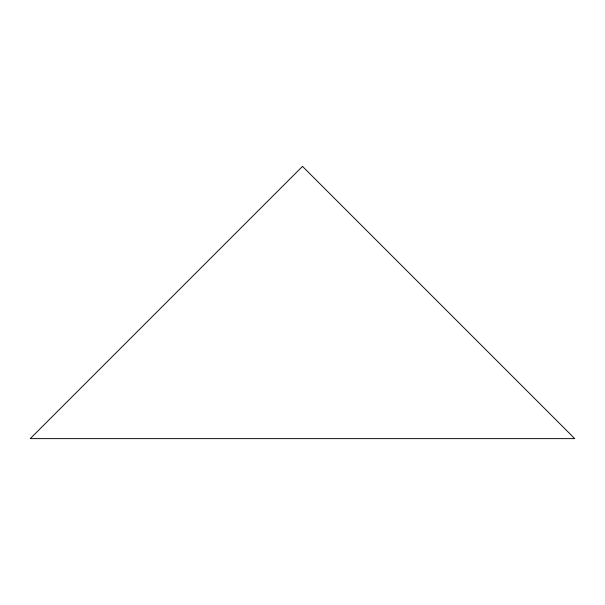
<?xml version="1.0" encoding="UTF-8"?>
<svg xmlns="http://www.w3.org/2000/svg" width="605" height="605" viewBox="0 0 605 605"><rect width="100%" height="100%" fill="white"/><g stroke="black" fill="none" stroke-linecap="round" stroke-linejoin="round"><path stroke-width="0.91" d="M302.5 166.375L30.25 438.625L574.75 438.625L302.5 166.375"/></g></svg>
